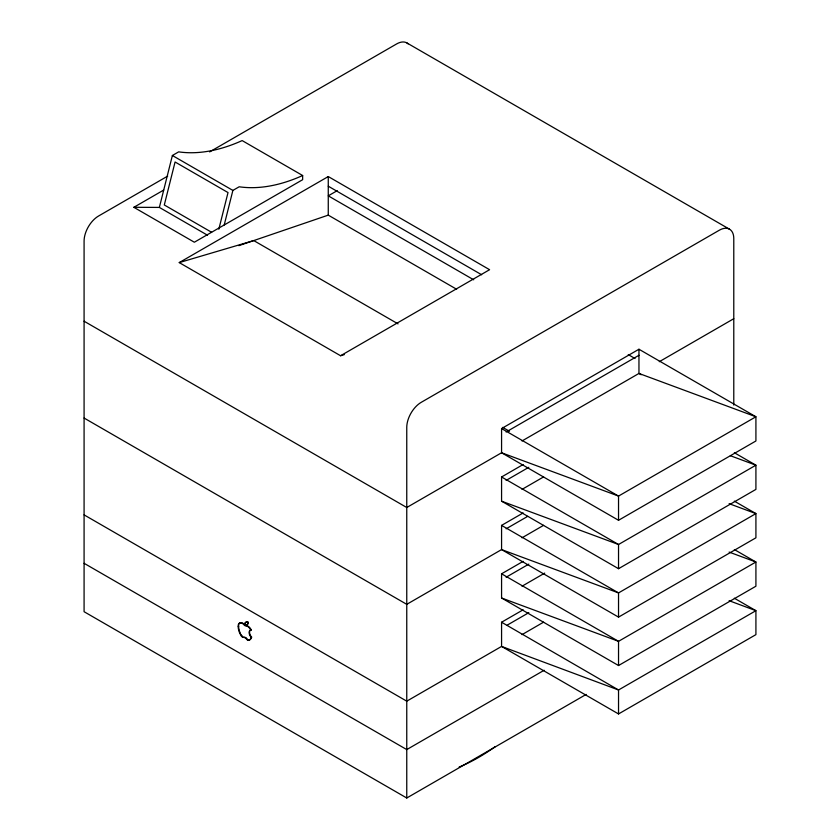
<?xml version="1.0" encoding="UTF-8"?>
<svg xmlns="http://www.w3.org/2000/svg" width="840" height="840" viewBox="0 0 840 840"><rect width="100%" height="100%" fill="white"/><g stroke="black" fill="none" stroke-linecap="round" stroke-linejoin="round"><path stroke-width="1.26" d="M207.543 235.232L159.369 207.417L172.379 155.495L178.678 151.862A212.226 122.525 -60 0 0 242.151 140.584L302.652 175.518L302.652 179.697L194.345 242.225L133.844 207.302L163.716 190.05M218.831 229.215L228.018 192.559L175.077 161.994L164.304 204.971L211.617 232.281M224.217 224.984L232.88 190.417L239.179 186.784A212.226 122.525 -60 0 0 302.652 175.518M167.696 176.106L98.564 216.017A20.486 11.823 -60 0 0 84.084 241.112L84.084 611.709L406.76 798L586.163 694.418M209.633 151.903L396.617 43.943A20.486 11.823 -60 0 1 408.114 43.848M179.235 262.595L328.262 176.558L489.594 269.703L340.568 355.74L179.235 262.595L253.743 240.576L398.044 323.883M337.26 190.649L328.262 195.846L473.697 279.804M522.018 440.969L638.957 373.443L755.916 416.766L618.534 496.083L501.575 452.76L501.575 428.558L638.957 349.241L755.916 416.766L755.916 440.979L618.534 520.285L501.575 452.76L406.76 507.507L84.084 321.216M506.121 431.991L638.957 355.288M659.274 361.715L733.782 318.707M240.251 622.881L240.681 622.629A5.775 3.329 60 0 1 244.871 625.044A3.077 1.774 60 0 0 246.404 625.601A5.723 3.308 60 0 1 251.234 629.874A4.788 2.761 60 0 0 249.564 632.541A4.788 2.761 60 0 0 251.633 637.087A9.702 5.607 60 0 1 248.945 640.122L248.504 640.364A2.363 1.365 60 0 1 246.771 639.366A4.715 2.73 60 0 0 243.316 637.371A2.341 1.355 60 0 1 241.437 636.174A11.665 6.741 60 0 1 238.214 626.672A6.038 3.486 60 0 1 240.251 622.881A5.775 3.329 60 0 1 244.429 625.296A3.077 1.774 60 0 0 245.963 625.852A5.723 3.308 60 0 1 250.803 630.126L251.234 629.874M238.214 626.672L238.644 626.42A6.038 3.486 60 0 1 240.681 622.629M247.769 622.472L248.199 622.22A4.683 2.699 60 0 1 245.102 624.614L244.671 624.865A4.683 2.699 60 0 1 247.769 622.472A4.683 2.699 60 0 1 244.671 624.865M734.339 452.729L755.916 465.181L755.916 489.394L618.534 568.701L501.575 501.175L501.575 476.973L523.152 464.52M506.121 480.406L528.822 467.292M241.437 636.174L241.878 635.922A2.341 1.355 60 0 0 243.243 637.067M246.771 639.366L247.212 639.114A4.715 2.73 60 0 0 246.939 638.799M248.504 640.364A9.702 5.607 60 0 0 251.202 637.34L251.633 637.087M522.018 489.384L543.585 476.921M734.339 501.144L755.916 513.597L755.916 537.81L618.534 617.117L501.575 549.591L501.575 525.389L523.152 512.936M506.121 528.812L527.688 516.359M522.018 537.8L543.585 525.336M734.339 549.559L755.916 562.013L755.916 586.215L618.534 665.532L501.575 598.006L501.575 573.804L523.152 561.351M506.121 577.227L528.822 564.123M522.018 586.215L544.719 573.101M507.255 625.118L528.822 612.665M522.018 634.63L543.585 622.167M544.152 670.257L406.76 749.585L84.084 563.294M84.084 514.878L406.76 701.169L501.575 646.422L618.534 713.948L755.916 634.63L755.916 610.68L734.339 598.216M729.12 600.695L755.916 610.68L618.534 689.986L501.575 646.422L501.575 622.22L523.152 609.798M238.844 245.658L328.262 215.135L456.645 289.264M340.568 355.74L344.295 354.637M133.844 207.302L159.369 207.417M730.338 455.711L755.916 465.181L618.534 544.499L501.575 501.175M729.12 503.675L755.916 513.597L618.534 592.914L501.575 549.591L406.76 604.338L84.084 418.047M729.12 552.09L755.916 562.013L618.534 641.329L501.575 598.006M406.865 42.924L729.54 229.226M628.247 354.606L635.05 358.533M328.262 186.197L481.646 274.754M641.225 374.756L638.957 373.443L638.957 349.241M172.379 155.495L232.88 190.417M502.709 427.371L509.492 431.288M501.575 428.558L618.534 496.083L618.534 520.285M501.575 476.973L618.534 544.499L618.534 568.701M501.575 525.389L618.534 592.914L618.534 617.117M501.575 573.804L618.534 641.329L618.534 665.532M501.575 622.22L618.534 689.986L618.534 713.948M733.782 405.069L733.782 238.602A20.486 11.823 -60 0 0 719.292 230.234L421.239 402.318A20.486 11.823 -60 0 0 406.76 427.403L406.76 798M328.262 176.558L328.262 215.135M495.306 746.571A187.435 108.213 -60 0 1 459.165 767.014M248.945 640.122A2.363 1.365 60 0 1 247.769 639.692M244.293 637.13A4.715 2.73 60 0 1 245.784 637.749M246.078 637.97A4.715 2.73 60 0 1 246.666 638.495M251.202 637.34A4.788 2.761 60 0 1 249.134 632.793A4.788 2.761 60 0 1 250.803 630.126M245.144 623.616A4.683 2.699 60 0 1 248.199 622.22M241.878 635.922A11.665 6.741 60 0 1 240.933 634.4M240.513 633.601A11.665 6.741 60 0 1 240.125 632.793M239.789 631.985A11.665 6.741 60 0 1 239.232 630.347M239.012 629.528A11.665 6.741 60 0 1 238.644 626.42"/></g></svg>
